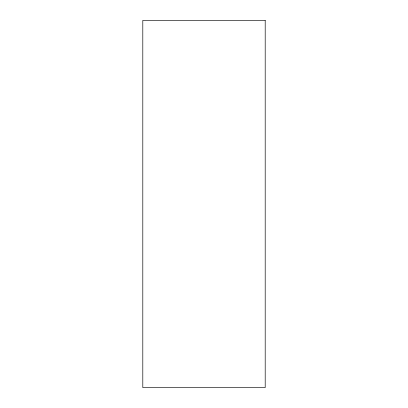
<?xml version="1.0" encoding="UTF-8"?>
<svg xmlns="http://www.w3.org/2000/svg" width="408" height="408" viewBox="0 0 408 408"><rect width="100%" height="100%" fill="white"/><g stroke="black" fill="none" stroke-linecap="round" stroke-linejoin="round"><path stroke-width="0.61" d="M265.2 20.4L142.8 20.4L142.8 387.6L265.2 387.6L265.2 20.4"/></g></svg>
